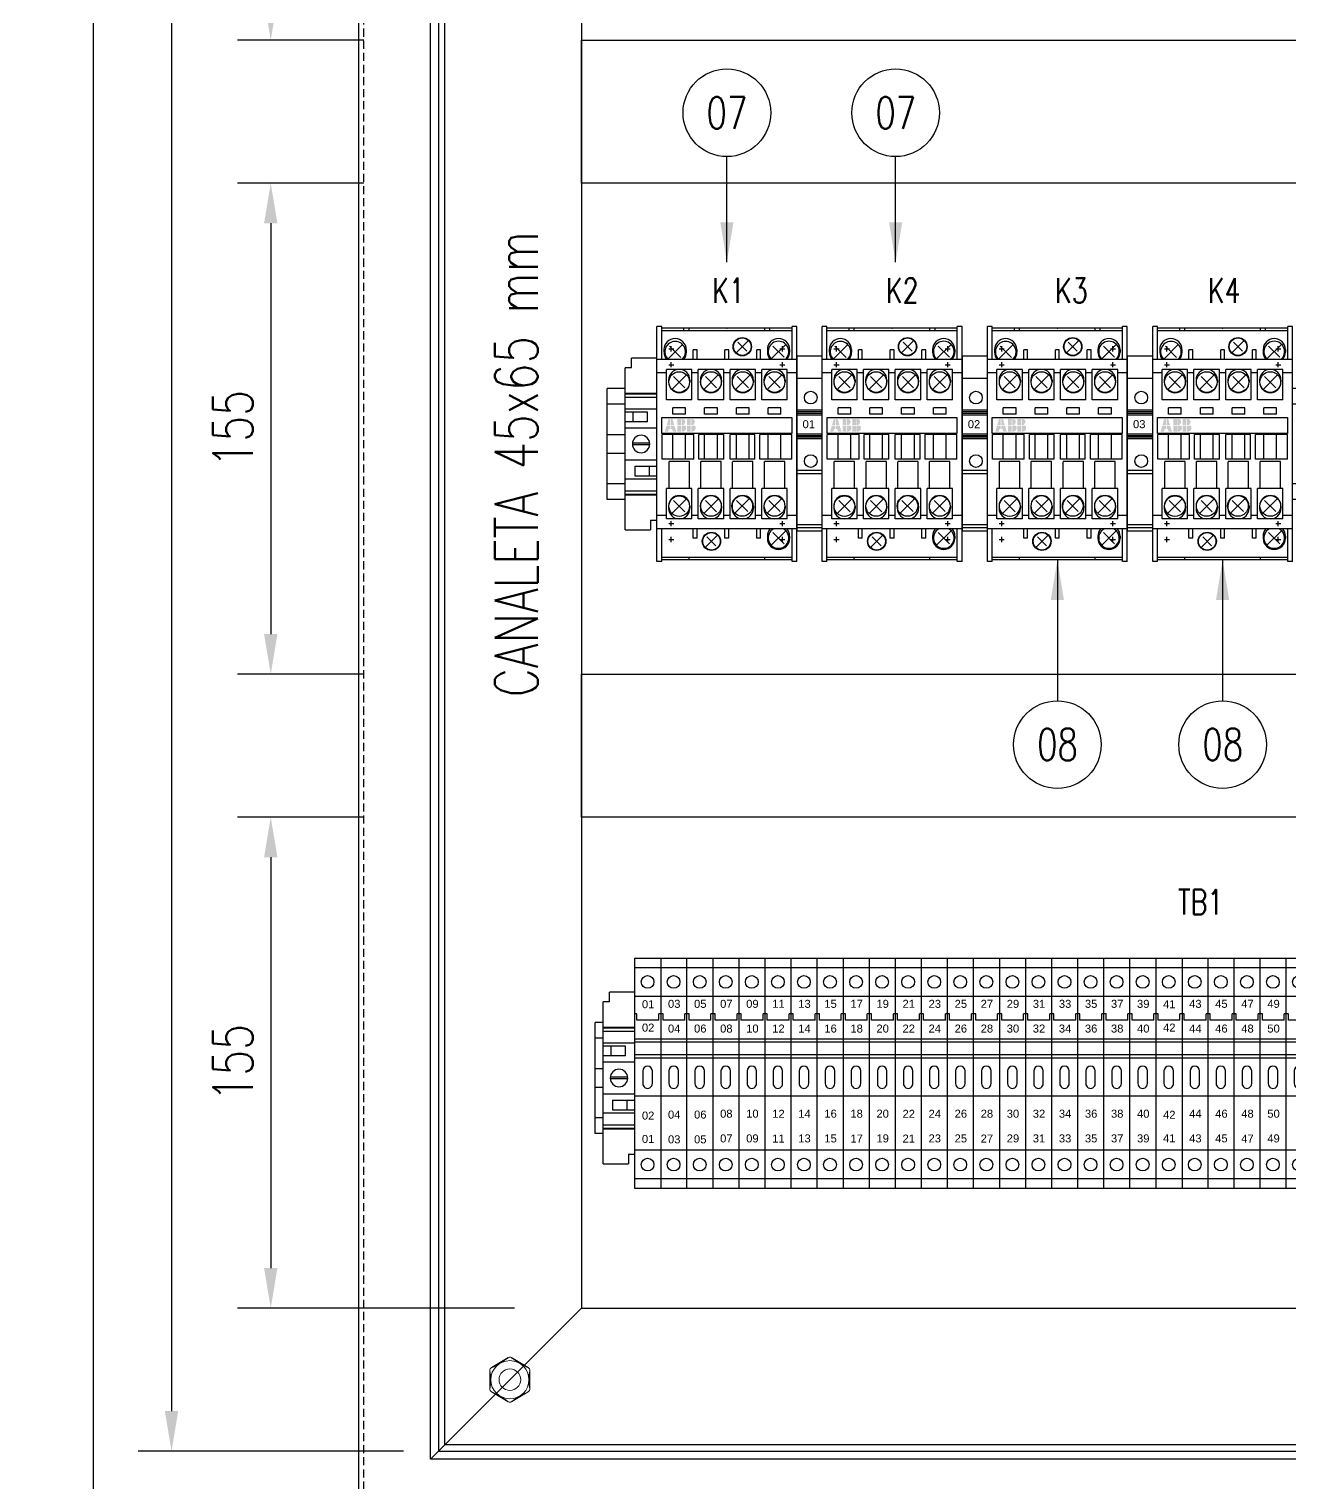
# Model space of a CAD drawing. Header units: millimetres. Extents: x 2153 to 5658, y -781 to 1156.
# Drawn here: x 3143 to 3539.7, y -127.7 to 329.8 of the extents above; entities that cross this region are included whole.
import ezdxf
from ezdxf.enums import TextEntityAlignment as Align

# ---------------------------------------------------------------- set-up
doc = ezdxf.new("R2010")
doc.units = ezdxf.units.MM
doc.set_wipeout_variables(frame=1)
doc.linetypes.add('HIDDEN', pattern=[9.525, 6.35, -3.175])
for name, color, linetype in [('40GENE-008-FRAME.TEXT1', 7, 'Continuous'), ('40GENE-102-DIMENSION', 40, 'Continuous'), ('40GENE-106-TEXT', 7, 'Continuous'), ('40GENE-107-SUB.TITLE', 4, 'Continuous'), ('47ELEC-106-SIMB-F', 2, 'Continuous'), ('47ELEC-106-SIMB-FR', 40, 'Continuous'), ('47ELEC-205-EQUIP', 5, 'Continuous')]:
    doc.layers.add(name, color=color, linetype=linetype)
doc.styles.add('estilo2', font='arial.ttf')
doc.styles.add('ROMANS', font='romans.shx', dxfattribs={"width": 0.75})
doc.dimstyles.new('SNC-LAVALIN', dxfattribs={"dimscale": 0, "dimtxt": 2.5, "dimasz": 2.5, "dimexe": 1.5, "dimexo": 1, "dimgap": 1.25, "dimtad": 1, "dimdec": 0, "dimzin": 1, "dimdsep": 46, "dimtxsty": 'ROMANS', "dimcen": 0.09, "dimclrd": 256, "dimclre": 256, "dimclrt": 7, "dimadec": 0, "dimazin": 0, "dimtfac": 1, "dimtdec": 0, "dimtix": 1, "dimtmove": 2, "dimatfit": 3, "dimfxl": 1, "dimtfill": 1, "dimtolj": 1, "dimarcsym": 0})

# ---------------------------------------------------------------- blocks, each defined once
blk = doc.blocks.new('*D81')
at = {"layer": '40GENE-102-DIMENSION', "lineweight": -2, "transparency": 16777216}
for p, q in [((3250.77, 1057.26), (3152.64, 1057.26)), ((3163.14, 1044.66), (3163.14, -130.14)), ((3225.77, -142.74), (3152.64, -142.74))]:
    blk.add_line(p, q, dxfattribs=at)
at = {"layer": '40GENE-102-DIMENSION', "transparency": 16777216}
for points in [[(3161.04, 1044.66), (3165.24, 1044.66), (3163.14, 1057.26)], [(3161.04, -130.14), (3165.24, -130.14), (3163.14, -142.74)]]:
    blk.add_solid(points, dxfattribs=at)
at = {"layer": '40GENE-102-DIMENSION', "color": 0, "transparency": 16777216, "insert": (3151.24, 457.26), "char_height": 12.6, "attachment_point": 5, "rotation": 90, "style": 'ROMANS', "bg_fill": 3, "box_fill_scale": 1.1, "bg_fill_color": 256, "bg_fill_true_color": 13158600, "bg_fill_transparency": 0}
blk.add_mtext('\\A1;1200', dxfattribs=at)
blk = doc.blocks.new('*D82')
at = {"layer": '40GENE-102-DIMENSION', "lineweight": -2, "transparency": 16777216}
for p, q in [((3260.77, 1032.26), (3177.3, 1032.26)), ((3187.8, 1019.66), (3187.8, -105.14)), ((3260.77, -117.74), (3177.3, -117.74))]:
    blk.add_line(p, q, dxfattribs=at)
at = {"layer": '40GENE-102-DIMENSION', "transparency": 16777216}
for points in [[(3185.7, 1019.66), (3189.9, 1019.66), (3187.8, 1032.26)], [(3185.7, -105.14), (3189.9, -105.14), (3187.8, -117.74)]]:
    blk.add_solid(points, dxfattribs=at)
at = {"layer": '40GENE-102-DIMENSION', "color": 0, "transparency": 16777216, "insert": (3175.7, 457.26), "char_height": 12.6, "attachment_point": 5, "rotation": 90, "style": 'ROMANS', "bg_fill": 3, "box_fill_scale": 1.1, "bg_fill_color": 256, "bg_fill_true_color": 13158600, "bg_fill_transparency": 0}
blk.add_mtext('\\A1;1150', dxfattribs=at)
blk = doc.blocks.new('*D83')
at = {"layer": '40GENE-102-DIMENSION', "lineweight": -2, "transparency": 16777216}
for p, q in [((3259.26, 999.26), (3208.53, 999.26)), ((3219.03, 338.89), (3219.03, 986.66)), ((3248.27, 326.29), (3208.53, 326.29))]:
    blk.add_line(p, q, dxfattribs=at)
at = {"layer": '40GENE-102-DIMENSION', "transparency": 16777216}
for points in [[(3216.93, 986.66), (3221.13, 986.66), (3219.03, 999.26)], [(3216.93, 338.89), (3221.13, 338.89), (3219.03, 326.29)]]:
    blk.add_solid(points, dxfattribs=at)
at = {"layer": '40GENE-102-DIMENSION', "color": 0, "transparency": 16777216, "insert": (3207.13, 658.92), "char_height": 12.6, "attachment_point": 5, "rotation": 90, "style": 'ROMANS', "bg_fill": 3, "box_fill_scale": 1.1, "bg_fill_color": 256, "bg_fill_true_color": 13158600, "bg_fill_transparency": 0}
blk.add_mtext('\\A1;673', dxfattribs=at)
blk = doc.blocks.new('boenra de piso FC')
blk.add_wipeout([(-36.25, 0), (-36.25, -8.2), (36.25, -8.2), (36.25, 0)]).dxf.layer = '47ELEC-205-EQUIP'
blk.add_wipeout([(-36.25, -8.2), (-36.25, 0), (36.25, 0), (36.25, -8.2)]).dxf.layer = '47ELEC-205-EQUIP'
at = {"layer": '47ELEC-205-EQUIP'}
for p, q in [((-36.25, 0), (36.25, 0)), ((-36.25, -8.2), (-36.25, 0)), ((-33.25, -8.2), (-33.25, 0)), ((-24.25, -8.2), (-24.25, 0)), ((-18.75, 0), (-18.75, -0.66)), ((7.25, 0), (7.25, -8.2)), ((24.25, 0), (24.25, -8.2)), ((33.25, 0), (33.25, -8.2)), ((36.25, 0), (36.25, -8.2)), ((-16.75, -0.66), (-18.75, -0.66)), ((-16.75, -0.66), (-16.75, -7.54)), ((-10.75, 0), (-10.75, -8.2)), ((-9.75, 0), (-9.75, -8.2)), ((-5.75, 0), (-5.75, -8.2)), ((-4.75, 0), (-4.75, -8.2)), ((3.25, -2.7), (-0.75, -2.7)), ((36.25, -8.2), (-36.25, -8.2)), ((-18.75, -7.54), (-18.75, -8.2)), ((-16.75, -7.54), (-18.75, -7.54)), ((-0.75, -5.7), (3.25, -5.7))]:
    blk.add_line(p, q, dxfattribs=at)
for centre in [(-28.75, -4.2), (28.75, -4.2)]:
    blk.add_circle(centre, 2, dxfattribs=at)
for centre, start, end in [((-0.75, -4.2), 90, 270), ((3.25, -4.2), 270, 90)]:
    blk.add_arc(centre, 1.5, start, end, dxfattribs=at)
blk = doc.blocks.new('R1_10')
blk.add_wipeout([(-4, 25), (4, 25), (4, -30), (-4, -30)]).dxf.layer = '47ELEC-205-EQUIP'
blk.add_wipeout([(-4, 25), (4, 25), (4, -30), (-4, -30)]).dxf.layer = '47ELEC-205-EQUIP'
at = {"layer": '47ELEC-205-EQUIP'}
for p, q in [((4, 25), (-4, 25)), ((-4, 25), (-4, -30)), ((-4, -30), (-4, 25)), ((4, -30), (4, 25)), ((4, 18), (-4, 18)), ((4, 8), (-4, 8)), ((4, 7.5), (-4, 7.5)), ((4, 7), (-4, 7)), ((4, 6.5), (-4, 6.5)), ((4, 0.5), (-4, 0.5)), ((4, 0), (-4, 0)), ((4, -0.5), (-4, -0.5)), ((4, -1), (-4, -1)), ((4, -11), (-4, -11)), ((4, -12), (-4, -12)), ((4, -28), (-4, -28)), ((4, -29), (-4, -29)), ((4, -30), (-4, -30)), ((4, -30), (-4, -30))]:
    blk.add_line(p, q, dxfattribs=at)
for centre in [(0.39, 12), (0.39, -8)]:
    blk.add_circle(centre, 2, dxfattribs=at)
blk = doc.blocks.new('*D99')
at = {"layer": '40GENE-102-DIMENSION', "lineweight": -2, "transparency": 16777216}
for p, q in [((3248.27, 281.29), (3208.53, 281.29)), ((3219.03, 268.69), (3219.03, 139.37)), ((3248.27, 126.77), (3208.53, 126.77))]:
    blk.add_line(p, q, dxfattribs=at)
at = {"layer": '40GENE-102-DIMENSION', "transparency": 16777216}
for points in [[(3216.93, 268.69), (3221.13, 268.69), (3219.03, 281.29)], [(3216.93, 139.37), (3221.13, 139.37), (3219.03, 126.77)]]:
    blk.add_solid(points, dxfattribs=at)
at = {"layer": '40GENE-102-DIMENSION', "color": 0, "transparency": 16777216, "insert": (3207.13, 204.03), "char_height": 12.6, "attachment_point": 5, "rotation": 90, "style": 'ROMANS', "bg_fill": 3, "box_fill_scale": 1.1, "bg_fill_color": 256, "bg_fill_true_color": 13158600, "bg_fill_transparency": 0}
blk.add_mtext('\\A1;155', dxfattribs=at)
blk = doc.blocks.new('*D100')
at = {"layer": '40GENE-102-DIMENSION', "lineweight": -2, "transparency": 16777216}
for p, q in [((3248.27, 81.77), (3208.53, 81.77)), ((3219.03, 69.17), (3219.03, -60.14)), ((3295.77, -72.74), (3208.53, -72.74))]:
    blk.add_line(p, q, dxfattribs=at)
at = {"layer": '40GENE-102-DIMENSION', "transparency": 16777216}
for points in [[(3216.93, 69.17), (3221.13, 69.17), (3219.03, 81.77)], [(3216.93, -60.14), (3221.13, -60.14), (3219.03, -72.74)]]:
    blk.add_solid(points, dxfattribs=at)
at = {"layer": '40GENE-102-DIMENSION', "color": 0, "transparency": 16777216, "insert": (3207.13, 4.51), "char_height": 12.6, "attachment_point": 5, "rotation": 90, "style": 'ROMANS', "bg_fill": 3, "box_fill_scale": 1.1, "bg_fill_color": 256, "bg_fill_true_color": 13158600, "bg_fill_transparency": 0}
blk.add_mtext('\\A1;155', dxfattribs=at)
blk = doc.blocks.new('ABB')
at = {"layer": '40GENE-106-TEXT'}
h = blk.add_hatch(color=255, dxfattribs=at)
h.paths.add_polyline_path([(2.98, 2.12), (2.43, 4.02), (1.91, 4.02), (1.91, 2.12)])
h.paths.add_polyline_path([(3.04, 1.92), (1.91, 1.92), (1.91, 0.87), (2.3, 0.87), (2.55, 0.02), (3.59, 0.02)])
h.paths.add_polyline_path([(1.71, 1.92), (0.57, 1.92), (0.02, 0.02), (1.06, 0.02), (1.31, 0.87), (1.71, 0.87)])
h.paths.add_polyline_path([(1.71, 4.02), (1.18, 4.02), (0.63, 2.12), (1.71, 2.12)])
h.paths.add_polyline_path([(5.14, 4.02), (3.99, 4.02), (3.99, 2.12), (5.14, 2.12)])
edge = h.paths.add_edge_path()
edge.add_line((5.34, 2.12), (6.25, 2.12))
edge.add_ellipse((5.58, 1.18), major_axis=(0.82, 0.82), ratio=1, start_angle=9.2491, end_angle=28.6784)
edge.add_ellipse((5.59, 3.13), major_axis=(-0.631, 0.631), ratio=1, start_angle=155.2348, end_angle=313.9359)
edge.add_line((5.61, 4.02), (5.34, 4.02))
edge.add_line((5.34, 4.02), (5.34, 2.12))
edge = h.paths.add_edge_path()
edge.add_line((5.34, 0.02), (5.61, 0.02))
edge.add_ellipse((5.58, 1.18), major_axis=(-0.82, 0.82), ratio=1, start_angle=136.6801, end_angle=264.7229)
edge.add_line((6.47, 1.92), (5.34, 1.92))
edge.add_line((5.34, 1.92), (5.34, 0.02))
h.paths.add_polyline_path([(5.14, 1.92), (3.99, 1.92), (3.99, 0.02), (5.14, 0.02)])
h.paths.add_polyline_path([(8.13, 4.02), (6.98, 4.02), (6.98, 2.12), (8.13, 2.12)])
edge = h.paths.add_edge_path()
edge.add_line((8.33, 2.12), (9.24, 2.12))
edge.add_ellipse((8.57, 1.18), major_axis=(0.82, 0.82), ratio=1, start_angle=9.2491, end_angle=28.6784)
edge.add_ellipse((8.58, 3.13), major_axis=(-0.631, 0.631), ratio=1, start_angle=155.2348, end_angle=313.9359)
edge.add_line((8.6, 4.02), (8.33, 4.02))
edge.add_line((8.33, 4.02), (8.33, 2.12))
h.paths.add_polyline_path([(6.98, 0.02), (8.13, 0.02), (8.13, 1.92), (6.98, 1.92)])
edge = h.paths.add_edge_path()
edge.add_line((8.33, 0.02), (8.6, 0.02))
edge.add_ellipse((8.57, 1.18), major_axis=(-0.82, 0.82), ratio=1, start_angle=136.6801, end_angle=264.7229)
edge.add_line((9.46, 1.92), (8.33, 1.92))
edge.add_line((8.33, 1.92), (8.33, 0.02))
blk = doc.blocks.new('A9-16 FRONT')
at = {"color": 7}
blk.add_wipeout([(0, 37), (0, -37), (1.5, -37), (1.5, -36.45), (42.5, -36.45), (42.5, -37), (44, -37), (44, 37), (42.5, 37), (42.5, 36.45), (1.5, 36.45), (1.5, 37)], dxfattribs=at).dxf.layer = '47ELEC-106-SIMB-F'
at = {"layer": '47ELEC-106-SIMB-F', "color": 7}
for p, q in [((1.5, 37), (0, 37)), ((0, -37), (0, 37)), ((1.5, 36.45), (1.5, 37)), ((44, 37), (42.5, 37)), ((42.5, 36.45), (42.5, 37)), ((44, -37), (44, 37)), ((1.5, 26.62), (1.5, 36.45)), ((42.5, 36.45), (1.5, 36.45)), ((42.5, 35.62), (1.5, 35.62)), ((8.5, 35.62), (8.5, 36.45)), ((10.1, 35.62), (10.1, 36.45)), ((24.91, 28.67), (28.79, 32.56)), ((25.44, 32.03), (28.26, 29.2)), ((33.9, 35.62), (33.9, 36.45)), ((35.5, 35.62), (35.5, 36.45)), ((42.5, 26.62), (42.5, 36.45)), ((2.21, 29.7), (2.21, 28.95)), ((3.47, 26.69), (8.06, 31.28)), ((3.71, 29.95), (5.29, 29.95)), ((3.98, 30.74), (7.52, 27.2)), ((4.5, 29.16), (4.5, 30.74)), ((9.21, 29.7), (9.21, 28.95)), ((11.4, 26.62), (11.4, 29.6)), ((12.6, 29.6), (11.4, 29.6)), ((12.6, 26.62), (12.6, 29.6)), ((21.4, 26.62), (21.4, 29.6)), ((22.6, 29.6), (21.4, 29.6)), ((22.6, 26.62), (22.6, 29.6)), ((32.6, 29.6), (31.4, 29.6)), ((31.4, 26.62), (31.4, 29.6)), ((32.6, 26.62), (32.6, 29.6)), ((34.75, 29.7), (34.75, 28.95)), ((35.97, 26.77), (40.56, 31.36)), ((36.48, 30.82), (40.02, 27.28)), ((38.71, 29.95), (40.29, 29.95)), ((39.5, 29.16), (39.5, 30.74)), ((41.75, 29.7), (41.75, 28.95)), ((44, 26.62), (0, 26.62)), ((3, 13.92), (3, 23.46)), ((11, 23.42), (3, 23.42)), ((3.71, 24.95), (5.29, 24.95)), ((4.5, 24.16), (4.5, 25.74)), ((11, 13.92), (11, 23.42)), ((21, 23.42), (13, 23.42)), ((13, 13.92), (13, 23.42)), ((21, 13.92), (21, 23.42)), ((31, 23.42), (23, 23.42)), ((23, 13.92), (23, 23.42)), ((31, 13.92), (31, 23.42)), ((41, 23.42), (33, 23.42)), ((33, 13.92), (33, 23.42)), ((38.71, 24.95), (40.29, 24.95)), ((39.5, 24.16), (39.5, 25.74)), ((41, 13.92), (41, 23.42)), ((3, 22.42), (0, 22.42)), ((3.65, 20.12), (3.65, 19.47)), ((4.72, 17.19), (9.31, 21.78)), ((5.23, 21.24), (8.77, 17.7)), ((10.35, 20.12), (10.35, 19.47)), ((13, 22.42), (11, 22.42)), ((13.65, 20.12), (13.65, 19.47)), ((14.72, 17.19), (19.31, 21.78)), ((15.23, 21.24), (18.77, 17.7)), ((20.35, 20.12), (20.35, 19.47)), ((23, 22.42), (21, 22.42)), ((23.65, 20.12), (23.65, 19.47)), ((24.72, 17.19), (29.31, 21.78)), ((25.23, 21.24), (28.77, 17.7)), ((30.35, 20.12), (30.35, 19.47)), ((33, 22.42), (31, 22.42)), ((33.65, 20.12), (33.65, 19.47)), ((34.72, 17.19), (39.31, 21.78)), ((35.23, 21.24), (38.77, 17.7)), ((40.35, 20.12), (40.35, 19.47)), ((44, 22.42), (41, 22.42)), ((11, 13.92), (3, 13.92)), ((21, 13.92), (13, 13.92)), ((31, 13.92), (23, 13.92)), ((41, 13.92), (33, 13.92)), ((5, 9.42), (5, 11.42)), ((9, 11.42), (5, 11.42)), ((9, 9.42), (5, 9.42)), ((9, 9.42), (9, 11.42)), ((15, 9.42), (15, 11.42)), ((19, 11.42), (15, 11.42)), ((19, 9.42), (15, 9.42)), ((19, 9.42), (19, 11.42)), ((25, 9.42), (25, 11.42)), ((29, 11.42), (25, 11.42)), ((29, 9.42), (25, 9.42)), ((29, 9.42), (29, 11.42)), ((35, 9.42), (35, 11.42)), ((39, 11.42), (35, 11.42)), ((39, 9.42), (35, 9.42)), ((39, 9.42), (39, 11.42)), ((1.6, -4.8), (1.6, 3)), ((11.6, 3), (1.6, 3)), ((5, -4.8), (5, 3)), ((9, -4.8), (9, 3)), ((11.6, -4.8), (11.6, 3)), ((13.2, -4.8), (13.2, 3)), ((21, 3), (13.2, 3)), ((15, -4.8), (15, 3)), ((19, -4.8), (19, 3)), ((21, -4.8), (21, 3)), ((23, -4.8), (23, 3)), ((30.8, 3), (23, 3)), ((25, -4.8), (25, 3)), ((29, -4.8), (29, 3)), ((30.8, -4.8), (30.8, 3)), ((42.4, 3), (32.4, 3)), ((32.4, -4.8), (32.4, 3)), ((35, -4.8), (35, 3)), ((39, -4.8), (39, 3)), ((42.4, -4.8), (42.4, 3)), ((11.6, -4.8), (1.6, -4.8)), ((3.8, -14), (3.8, -5.5)), ((10.2, -5.5), (3.8, -5.5)), ((10.2, -14), (10.2, -5.5)), ((21, -4.8), (13.2, -4.8)), ((13.8, -14), (13.8, -5.5)), ((20.2, -5.5), (13.8, -5.5)), ((20.2, -14), (20.2, -5.5)), ((30.8, -4.8), (23, -4.8)), ((30.2, -5.5), (23.8, -5.5)), ((23.8, -14), (23.8, -5.57)), ((30.2, -14), (30.2, -5.5)), ((42.4, -4.8), (32.4, -4.8)), ((33.8, -14), (33.8, -5.5)), ((40.2, -5.5), (33.8, -5.5)), ((40.2, -14), (40.2, -5.5)), ((3, -23.5), (3, -13.96)), ((11, -14), (3, -14)), ((4.7, -21.85), (9.3, -17.25)), ((5.23, -17.78), (8.77, -21.32)), ((11, -23.5), (11, -14)), ((21, -14), (13, -14)), ((13, -23.5), (13, -14)), ((14.73, -21.82), (19.32, -17.23)), ((15.23, -17.78), (18.77, -21.32)), ((21, -23.5), (21, -14)), ((31, -14), (23, -14)), ((23, -23.5), (23, -14)), ((24.53, -21.8), (29.12, -17.2)), ((25.06, -17.73), (28.59, -21.27)), ((31, -23.5), (31, -14)), ((41, -14), (33, -14)), ((33, -23.5), (33, -14)), ((34.7, -21.8), (39.3, -17.2)), ((35.21, -17.76), (38.74, -21.29)), ((41, -23.5), (41, -14)), ((3, -22.5), (0, -22.5)), ((3.65, -19.55), (3.65, -20.2)), ((10.35, -19.55), (10.35, -20.2)), ((13, -22.5), (11, -22.5)), ((13.65, -19.55), (13.65, -20.2)), ((20.35, -19.55), (20.35, -20.2)), ((23, -22.5), (21, -22.5)), ((23.65, -19.55), (23.65, -20.2)), ((30.35, -19.55), (30.35, -20.2)), ((33, -22.5), (31, -22.5)), ((33.65, -19.55), (33.65, -20.2)), ((40.35, -19.55), (40.35, -20.2)), ((44, -22.5), (41, -22.5)), ((44, -26.7), (0, -26.7)), ((1.5, -36.45), (1.5, -26.7)), ((11, -23.5), (3, -23.5)), ((3.71, -25.05), (5.29, -25.05)), ((4.5, -25.84), (4.5, -24.26)), ((11.4, -29.6), (11.4, -26.7)), ((12.6, -29.6), (12.6, -26.7)), ((21, -23.5), (13, -23.5)), ((21.4, -29.6), (21.4, -26.7)), ((22.6, -29.6), (22.6, -26.7)), ((31, -23.5), (23, -23.5)), ((31.4, -29.6), (31.4, -26.7)), ((32.6, -29.6), (32.6, -26.7)), ((41, -23.5), (33, -23.5)), ((35.97, -31.88), (40.56, -27.29)), ((38.71, -25.05), (40.29, -25.05)), ((39.5, -25.84), (39.5, -24.26)), ((42.5, -36.45), (42.5, -26.7)), ((3.71, -30.05), (5.29, -30.05)), ((4.5, -30.84), (4.5, -29.26)), ((12.6, -29.6), (11.4, -29.6)), ((15.21, -32.56), (19.09, -28.67)), ((15.74, -29.2), (18.56, -32.03)), ((22.6, -29.6), (21.4, -29.6)), ((32.6, -29.6), (31.4, -29.6)), ((34.75, -28.95), (34.75, -29.7)), ((36.48, -27.83), (40.02, -31.37)), ((38.71, -30.05), (40.29, -30.05)), ((39.5, -30.84), (39.5, -29.26)), ((41.75, -28.95), (41.75, -29.7)), ((42.5, -35.7), (1.5, -35.7)), ((1.5, -37), (1.5, -36.45)), ((42.5, -36.45), (1.5, -36.45)), ((10.1, -36.45), (10.1, -35.7)), ((33.9, -36.45), (33.9, -35.7)), ((42.5, -37), (42.5, -36.45)), ((1.5, -37), (0, -37)), ((44, -37), (42.5, -37))]:
    blk.add_line(p, q, dxfattribs=at)
blk.add_lwpolyline([(1.52, 8.34), (42.41, 8.34), (42.41, 3.3), (1.52, 3.3)], close=True, dxfattribs=at)
for centre, radius in [((26.85, 30.62), 2.88), ((26.85, 30.62), 2.75), ((7, 19.5), 3.25), ((17, 19.5), 3.25), ((27, 19.5), 3.25), ((37, 19.5), 3.25), ((7, -19.55), 3.25), ((17, -19.5), 3.25), ((26.83, -19.5), 3.25), ((37, -19.5), 3.25), ((17.15, -30.62), 2.88), ((17.15, -30.62), 2.75)]:
    blk.add_circle(centre, radius, dxfattribs=at)
for centre, radius, start, end in [((5.71, 29.7), 3.5, 0, 180), ((5.75, 29), 3.25, 312.892, 227.108), ((38.25, 29.7), 3.5, 0, 180), ((38.25, 29.08), 3.25, 310.7478, 229.2516), ((5.75, 28.87), 3.5, 180, 220.0054), ((5.75, 28.87), 3.5, 319.9946, 0), ((38.25, 28.95), 3.5, 180, 220.0051), ((38.25, 28.95), 3.5, 319.9946, 0), ((7, 20.12), 3.35, 0, 180), ((17, 20.12), 3.35, 0, 180), ((27, 20.12), 3.35, 0, 180), ((37, 20.12), 3.35, 0, 180), ((7, 19.47), 3.35, 180, 0), ((17, 19.47), 3.35, 180, 0), ((27, 19.47), 3.35, 180, 0), ((37, 19.47), 3.35, 180, 0), ((7, -19.55), 3.35, 0, 180), ((17, -19.55), 3.35, 0, 180), ((27, -19.55), 3.35, 0, 180), ((37, -19.55), 3.35, 0, 180), ((7, -20.2), 3.35, 180, 0), ((17, -20.2), 3.35, 180, 0), ((27, -20.2), 3.35, 180, 0), ((37, -20.2), 3.35, 180, 0), ((38.25, -28.95), 3.5, 139.9949, 180), ((38.25, -29.57), 3.25, 118.0247, 61.9753), ((38.25, -28.95), 3.5, 0, 40.0054), ((38.25, -29.7), 3.5, 180, 0)]:
    blk.add_arc(centre, radius, start, end, dxfattribs=at)
blk.add_point((22, 36.45), dxfattribs=at)
blk.add_blockref('ABB', (2.46, 3.87), dxfattribs=at)
blk = doc.blocks.new('BORNERA DE TOPE')
at = {"color": 7}
blk.add_wipeout([(-21.03, 72.37), (-13.03, 72.37), (-13.03, 69.37), (-11.03, 69.37), (-11.03, 18.37), (-19.03, 18.37), (-19.03, 21.37), (-21.03, 21.37)], dxfattribs=at).dxf.layer = '47ELEC-106-SIMB-F'
at = {"layer": '47ELEC-106-SIMB-F', "color": 7}
for p, q in [((-21.03, 72.37), (-13.03, 72.37)), ((-21.03, 72.37), (-21.03, 21.37)), ((-21.03, 72.37), (-21.03, 29.24)), ((-21.03, 72.37), (-21.03, 21.37)), ((-13.03, 69.37), (-13.03, 72.37)), ((-13.03, 69.37), (-11.03, 69.37)), ((-11.03, 69.37), (-11.03, 18.37)), ((-21.03, 61.37), (-11.03, 61.37)), ((-21.03, 61.12), (-11.03, 61.12)), ((-21.03, 60.07), (-11.03, 60.07)), ((-21.03, 56.37), (-11.03, 56.37)), ((-18.03, 55.37), (-11.03, 55.37)), ((-18.03, 52.37), (-18.03, 55.37)), ((-13.53, 52.37), (-13.53, 55.37)), ((-21.03, 50.37), (-11.03, 50.37)), ((-18.03, 52.37), (-11.03, 52.37)), ((-13.29, 45.67), (-18.76, 45.67)), ((-13.29, 45.07), (-18.76, 45.07)), ((-11.03, 40.37), (-21.03, 40.37)), ((-14.03, 38.37), (-21.03, 38.37)), ((-18.53, 38.37), (-18.53, 35.37)), ((-14.03, 38.37), (-14.03, 35.37)), ((-14.03, 35.37), (-21.03, 35.37)), ((-11.03, 34.37), (-21.03, 34.37)), ((-11.03, 34.37), (-21.03, 34.37)), ((-21.03, 30.67), (-11.03, 30.67)), ((-21.03, 29.62), (-11.03, 29.62)), ((-21.03, 29.37), (-11.03, 29.37)), ((-21.03, 29.24), (-21.03, 27.35)), ((-19.03, 21.37), (-21.03, 21.37)), ((-19.03, 21.37), (-19.03, 18.37)), ((-11.03, 18.37), (-19.03, 18.37))]:
    blk.add_line(p, q, dxfattribs=at)
blk.add_circle((-16.03, 45.37), 2.75, dxfattribs=at)

msp = doc.modelspace()

# ---------------------------------------------------------------- linework, layer by layer
at = {"color": 7, "lineweight": 5}
for p, q in [((3288.46, -91.45), (3293.76, -88.3)), ((3294.78, -88.3), (3300.08, -91.45)), ((3287.97, -98.18), (3287.97, -92.31)), ((3300.57, -98.18), (3300.57, -92.31)), ((3288.46, -99.03), (3293.76, -102.19)), ((3294.78, -102.19), (3300.08, -99.03))]:
    msp.add_line(p, q, dxfattribs=at)
at = {"color": 40}
for points in [[(3316.77, -72.74), (3976.77, -72.74), (3976.77, 987.26), (3316.77, 987.26)], [(3316.77, 326.29), (3976.77, 326.29), (3976.77, 281.29), (3316.77, 281.29)], [(3316.77, 126.77), (3976.77, 126.77), (3976.77, 81.77), (3316.77, 81.77)]]:
    msp.add_lwpolyline(points, close=True, dxfattribs=at)
at = {"color": 7, "lineweight": 5}
for radius in [6, 3.4]:
    msp.add_circle((3294.27, -95.24), radius, dxfattribs=at)
for centre, radius, start, end in [((3288.97, -92.31), 1, 120.7627, 180), ((3280.35, -71.81), 21.26, 292.4429, 309.0825), ((3294.27, -89.16), 1, 59.2373, 120.7627), ((3308.19, -71.81), 21.26, 230.9175, 247.5571), ((3299.57, -92.31), 1, 0, 59.2373), ((3273.8, -95.24), 14.47, 348.3137, 11.6863), ((3314.74, -95.24), 14.47, 168.3137, 191.6863), ((3288.97, -98.18), 1, 180, 239.2373), ((3280.35, -118.68), 21.26, 50.9175, 67.5571), ((3308.19, -118.68), 21.26, 112.4429, 129.0825), ((3299.57, -98.18), 1, 300.7627, 0), ((3294.27, -101.33), 1, 239.2373, 300.7627)]:
    msp.add_arc(centre, radius, start, end, dxfattribs=at)
at = {"layer": '47ELEC-106-SIMB-FR'}
for p, q in [((3973.35, 216.71), (3324.88, 216.71)), ((3324.88, 181.71), (3324.88, 216.71)), ((3973.35, 211.71), (3324.88, 211.71)), ((3973.35, 186.71), (3324.88, 186.71)), ((3973.35, 181.71), (3324.88, 181.71)), ((3963.65, 17.19), (3321.15, 17.19)), ((3321.15, -17.81), (3321.15, 17.19)), ((3963.65, 12.19), (3321.15, 12.19)), ((3963.65, -12.81), (3321.15, -12.81)), ((3963.65, -17.81), (3321.15, -17.81))]:
    msp.add_line(p, q, dxfattribs=at)
for points in [[(3361.72, 202.21, -1), (3361.72, 196.21), (3349.72, 196.21, -1), (3349.72, 202.21)], [(3386.72, 202.21, -1), (3386.72, 196.21), (3374.72, 196.21, -1), (3374.72, 202.21)], [(3411.72, 202.21, -1), (3411.72, 196.21), (3399.72, 196.21, -1), (3399.72, 202.21)], [(3436.72, 202.21, -1), (3436.72, 196.21), (3424.72, 196.21, -1), (3424.72, 202.21)], [(3461.72, 202.21, -1), (3461.72, 196.21), (3449.72, 196.21, -1), (3449.72, 202.21)], [(3486.72, 202.21, -1), (3486.72, 196.21), (3474.72, 196.21, -1), (3474.72, 202.21)], [(3511.72, 202.21, -1), (3511.72, 196.21), (3499.72, 196.21, -1), (3499.72, 202.21)], [(3536.72, 202.21, -1), (3536.72, 196.21), (3524.72, 196.21, -1), (3524.72, 202.21)], [(3354.77, 2.69, -1), (3354.77, -3.31), (3342.77, -3.31, -1), (3342.77, 2.69)], [(3379.77, 2.69, -1), (3379.77, -3.31), (3367.77, -3.31, -1), (3367.77, 2.69)], [(3404.77, 2.69, -1), (3404.77, -3.31), (3392.77, -3.31, -1), (3392.77, 2.69)], [(3429.77, 2.69, -1), (3429.77, -3.31), (3417.77, -3.31, -1), (3417.77, 2.69)], [(3454.77, 2.69, -1), (3454.77, -3.31), (3442.77, -3.31, -1), (3442.77, 2.69)], [(3479.77, 2.69, -1), (3479.77, -3.31), (3467.77, -3.31, -1), (3467.77, 2.69)], [(3504.77, 2.69, -1), (3504.77, -3.31), (3492.77, -3.31, -1), (3492.77, 2.69)], [(3529.77, 2.69, -1), (3529.77, -3.31), (3517.77, -3.31, -1), (3517.77, 2.69)]]:
    msp.add_lwpolyline(points, format="xyb", close=True, dxfattribs=at)
msp.add_lwpolyline([(3321.15, 2.69), (3329.61, 2.69, -1), (3329.61, -3.31), (3321.15, -3.31)], format="xyb", dxfattribs=at)
at = {"layer": '47ELEC-205-EQUIP'}
msp.add_line((3269.27, -120.24), (3273.77, -115.74), dxfattribs=at)
for points in [[(3246.77, 1057.26), (4046.77, 1057.26), (4046.77, -142.74), (3246.77, -142.74)], [(3269.27, 1034.76), (4024.27, 1034.76), (4024.27, -120.24), (3269.27, -120.24)], [(3273.77, 1030.26), (4019.77, 1030.26), (4019.77, -115.74), (3273.77, -115.74)]]:
    msp.add_lwpolyline(points, close=True, dxfattribs=at)

# ---------------------------------------------------------------- texts
at = {"layer": '40GENE-107-SUB.TITLE', "style": 'ROMANS', "width": 0.75}
msp.add_text('CANALETA 45x65 mm', height=13.5, rotation=90, dxfattribs=at).set_placement((3303.05, 119.55))

# ---------------------------------------------------------------- leaders
at = {"layer": '40GENE-102-DIMENSION', "color": 0}
for points in [[(3362.56, 256.42), (3362.56, 289.66)], [(3415.66, 256.42), (3415.66, 289.66)]]:
    msp.add_leader(points, dimstyle='SNC-LAVALIN', override={"dimscale": 7.000007, "dimtxt": 1.8, "dimasz": 1.8, "dimexo": 3, "dimgap": 0.8, "dimclrt": 0}, dxfattribs=at)

# ---------------------------------------------------------------- next in the draw order: dimensions: what is measured, and where the dimension line sits
dim = msp.add_linear_dim(base=(3163.14, -142.74), p1=(3271.77, 1057.26), p2=(3246.77, -142.74), angle=90, dimstyle='SNC-LAVALIN', override={"dimscale": 7.000007, "dimtxt": 1.8, "dimasz": 1.8, "dimexo": 3, "dimgap": 0.8, "dimclrt": 0}, dxfattribs=at)
dim.commit()
dim.dimension.update_dxf_attribs({"geometry": '*D81', "text_midpoint": (3151.24, 457.26), "dimtype": 160})

# ---------------------------------------------------------------- next in the draw order: dimensions: what is measured, and where the dimension line sits
dim = msp.add_linear_dim(base=(3187.8, -117.74), p1=(3281.77, 1032.26), p2=(3281.77, -117.74), angle=90, dimstyle='SNC-LAVALIN', override={"dimscale": 7.000007, "dimtxt": 1.8, "dimasz": 1.8, "dimexo": 3, "dimgap": 0.8, "dimclrt": 0}, dxfattribs=at)
dim.commit()
dim.dimension.update_dxf_attribs({"geometry": '*D82', "text_midpoint": (3175.7, 457.26), "dimtype": 160})

# ---------------------------------------------------------------- next in the draw order: linework, layer by layer
at = {"color": 40}
msp.add_line((3316.77, -72.74), (3271.77, -117.74), dxfattribs=at)

# ---------------------------------------------------------------- next in the draw order: dimensions: what is measured, and where the dimension line sits
at = {"layer": '40GENE-102-DIMENSION', "color": 0}
dim = msp.add_linear_dim(base=(3219.03, 999.26), p1=(3269.27, 326.29), p2=(3280.26, 999.26), angle=90, dimstyle='SNC-LAVALIN', override={"dimscale": 7.000007, "dimtxt": 1.8, "dimasz": 1.8, "dimexo": 3, "dimgap": 0.8, "dimclrt": 0}, dxfattribs=at)
dim.commit()
dim.dimension.update_dxf_attribs({"geometry": '*D83', "text_midpoint": (3207.13, 658.92), "dimtype": 160})

# ---------------------------------------------------------------- next in the draw order: linework, layer by layer
at = {"color": 40}
msp.add_lwpolyline([(3271.77, -117.74), (4021.77, -117.74), (4021.77, 1032.26), (3271.77, 1032.26)], close=True, dxfattribs=at)
at = {"layer": '47ELEC-205-EQUIP', "linetype": 'HIDDEN', "ltscale": 0.4}
msp.add_lwpolyline([(3248.27, 1055.76), (4045.27, 1055.76), (4045.27, -141.24), (3248.27, -141.24)], close=True, dxfattribs=at)

# ---------------------------------------------------------------- next in the draw order: block references
at = {"xscale": -1, "rotation": 180}
msp.add_blockref('BORNERA DE TOPE', (3344.64, 45.06), dxfattribs=at)
at = {"layer": '40GENE-106-TEXT', "color": 0}
for p in [(3388.56, 201.82), (3440.56, 201.82), (3492.56, 201.82)]:
    msp.add_blockref('R1_10', p, dxfattribs=at)
at = {"layer": '47ELEC-205-EQUIP', "rotation": 270}
for p in [(3350.01, 1.19), (3514.01, 1.19)]:
    msp.add_blockref('boenra de piso FC', p, dxfattribs=at)

# ---------------------------------------------------------------- next in the draw order: texts
at = {"layer": '40GENE-107-SUB.TITLE', "style": 'ROMANS', "bg_fill": 3, "box_fill_scale": 1, "bg_fill_color": 256, "bg_fill_transparency": 0}
for s, insert, char_height, width, attachment_point in [('07', (3356.17, 298.42), 10, 15.4267, 7), ('07', (3409.27, 298.42), 10, 15.4267, 7), ('K1', (3368.21, 251.41), 7.8, 13.4911, 3), ('K2', (3422.88, 251.41), 7.8, 13.4911, 3), ('K3', (3476.12, 251.41), 7.8, 13.4911, 3), ('K4', (3524.21, 251.41), 7.8, 13.4911, 3), ('08', (3460.17, 109.64), 10, 15.4267, 1), ('08', (3512.17, 109.64), 10, 15.4267, 1), ('TB1', (3518.79, 59), 7.8, 13.4911, 3)]:
    msp.add_mtext(s, dxfattribs=dict(at, insert=insert, char_height=char_height, width=width, attachment_point=attachment_point))

# ---------------------------------------------------------------- next in the draw order: dimensions: what is measured, and where the dimension line sits
at = {"layer": '40GENE-102-DIMENSION', "color": 0}
for base, p1, p2, picture, middle in [((3219.03, 126.77), (3269.27, 281.29), (3269.27, 126.77), '*D99', (3207.13, 204.03)), ((3219.03, -72.74), (3269.27, 81.77), (3316.77, -72.74), '*D100', (3207.13, 4.51))]:
    dim = msp.add_linear_dim(base=base, p1=p1, p2=p2, angle=90, dimstyle='SNC-LAVALIN', override={"dimscale": 7.000007, "dimtxt": 1.8, "dimasz": 1.8, "dimexo": 3, "dimgap": 0.8, "dimclrt": 0}, dxfattribs=at)
    dim.commit()
    dim.dimension.update_dxf_attribs({"geometry": picture, "text_midpoint": middle})

# ---------------------------------------------------------------- next in the draw order: linework, layer by layer
at = {"layer": '40GENE-102-DIMENSION'}
for centre in [(3362.56, 303.45), (3415.66, 303.45), (3466.56, 104.61), (3518.56, 104.61)]:
    msp.add_circle(centre, 13.79, dxfattribs=at)

# ---------------------------------------------------------------- next in the draw order: block references
for p in [(3340.56, 199.21), (3392.56, 199.21), (3444.56, 199.21), (3496.56, 199.21)]:
    msp.add_blockref('A9-16 FRONT', p)
at = {"layer": '47ELEC-205-EQUIP', "rotation": 270}
for p in [(3341.81, 1.19), (3358.21, 1.19), (3522.21, 1.19)]:
    msp.add_blockref('boenra de piso FC', p, dxfattribs=at)

# ---------------------------------------------------------------- next in the draw order: linework, layer by layer
at = {"layer": '47ELEC-106-SIMB-FR'}
msp.add_lwpolyline([(3324.88, 202.21), (3336.56, 202.21, -1), (3336.56, 196.21), (3324.88, 196.21)], format="xyb", dxfattribs=at)

# ---------------------------------------------------------------- next in the draw order: block references
at = {"layer": '47ELEC-205-EQUIP', "rotation": 270}
for p in [(3366.41, 1.19), (3530.41, 1.19)]:
    msp.add_blockref('boenra de piso FC', p, dxfattribs=at)

# ---------------------------------------------------------------- next in the draw order: texts
at = {"layer": '40GENE-008-FRAME.TEXT1', "style": 'estilo2'}
for s, p in [('01', (3388.33, 204.19)), ('02', (3440.33, 204.19)), ('03', (3492.33, 204.19)), ('01', (3337.79, 21.66)), ('03', (3345.99, 21.78)), ('43', (3509.99, 21.78)), ('02', (3337.79, 14.3)), ('04', (3345.99, 14)), ('44', (3509.99, 14)), ('02', (3337.79, -13.39)), ('04', (3345.99, -13.08)), ('44', (3509.99, -12.82)), ('01', (3337.79, -20.74)), ('43', (3509.99, -20.57)), ('03', (3345.99, -20.86))]:
    msp.add_text(s, height=2.518, dxfattribs=at).set_placement(p, align=Align.CENTER)

# ---------------------------------------------------------------- next in the draw order: leaders
at = {"layer": '40GENE-102-DIMENSION', "color": 0}
for points in [[(3466.56, 162.76), (3466.56, 118.4)], [(3518.56, 162.76), (3518.56, 118.4)]]:
    msp.add_leader(points, dimstyle='SNC-LAVALIN', override={"dimscale": 7.000007, "dimtxt": 1.8, "dimasz": 1.8, "dimexo": 3, "dimgap": 0.8, "dimclrt": 0}, dxfattribs=at)

# ---------------------------------------------------------------- next in the draw order: block references
at = {"xscale": -1, "rotation": 180}
msp.add_blockref('BORNERA DE TOPE', (3351.59, 244.58), dxfattribs=at)
at = {"layer": '47ELEC-205-EQUIP', "rotation": 270}
for p in [(3374.61, 1.19), (3538.61, 1.19)]:
    msp.add_blockref('boenra de piso FC', p, dxfattribs=at)

# ---------------------------------------------------------------- next in the draw order: texts
at = {"layer": '40GENE-008-FRAME.TEXT1', "style": 'estilo2'}
for s, p in [('05', (3354.19, 21.78)), ('45', (3518.19, 21.78)), ('06', (3354.19, 14)), ('46', (3518.19, 14)), ('06', (3354.19, -13.08)), ('46', (3518.19, -12.79)), ('45', (3518.19, -20.56)), ('05', (3354.19, -20.86))]:
    msp.add_text(s, height=2.518, dxfattribs=at).set_placement(p, align=Align.CENTER)

# ---------------------------------------------------------------- next in the draw order: block references
at = {"layer": '47ELEC-205-EQUIP', "rotation": 270}
for p in [(3382.81, 1.19), (3546.81, 1.19)]:
    msp.add_blockref('boenra de piso FC', p, dxfattribs=at)

# ---------------------------------------------------------------- next in the draw order: texts
at = {"layer": '40GENE-008-FRAME.TEXT1', "style": 'estilo2'}
for s, p in [('07', (3362.39, 21.78)), ('47', (3526.39, 21.78)), ('08', (3362.39, 14)), ('48', (3526.39, 14)), ('08', (3362.39, -12.79)), ('48', (3526.39, -12.79)), ('07', (3362.39, -20.57)), ('47', (3526.39, -20.61))]:
    msp.add_text(s, height=2.518, dxfattribs=at).set_placement(p, align=Align.CENTER)

# ---------------------------------------------------------------- next in the draw order: block references
at = {"layer": '47ELEC-205-EQUIP', "rotation": 270}
msp.add_blockref('boenra de piso FC', (3391.01, 1.19), dxfattribs=at)

# ---------------------------------------------------------------- next in the draw order: texts
at = {"layer": '40GENE-008-FRAME.TEXT1', "style": 'estilo2'}
for s, p in [('09', (3370.59, 21.78)), ('49', (3534.59, 21.78)), ('10', (3370.59, 14)), ('50', (3534.59, 14)), ('10', (3370.59, -12.79)), ('50', (3534.59, -12.79)), ('09', (3370.59, -20.57)), ('49', (3534.59, -20.57))]:
    msp.add_text(s, height=2.518, dxfattribs=at).set_placement(p, align=Align.CENTER)

# ---------------------------------------------------------------- next in the draw order: block references
at = {"layer": '47ELEC-205-EQUIP', "rotation": 270}
msp.add_blockref('boenra de piso FC', (3399.21, 1.19), dxfattribs=at)

# ---------------------------------------------------------------- next in the draw order: texts
at = {"layer": '40GENE-008-FRAME.TEXT1', "style": 'estilo2'}
for s, p in [('11', (3378.79, 21.78)), ('12', (3378.79, 14)), ('12', (3378.79, -12.83)), ('11', (3378.79, -20.62))]:
    msp.add_text(s, height=2.518, dxfattribs=at).set_placement(p, align=Align.CENTER)

# ---------------------------------------------------------------- next in the draw order: block references
at = {"layer": '47ELEC-205-EQUIP', "rotation": 270}
msp.add_blockref('boenra de piso FC', (3407.41, 1.19), dxfattribs=at)

# ---------------------------------------------------------------- next in the draw order: texts
at = {"layer": '40GENE-008-FRAME.TEXT1', "style": 'estilo2'}
for s, p in [('13', (3386.99, 21.78)), ('14', (3386.99, 14)), ('14', (3386.99, -12.83)), ('13', (3386.99, -20.57))]:
    msp.add_text(s, height=2.518, dxfattribs=at).set_placement(p, align=Align.CENTER)

# ---------------------------------------------------------------- next in the draw order: block references
at = {"layer": '47ELEC-205-EQUIP', "rotation": 270}
msp.add_blockref('boenra de piso FC', (3415.61, 1.19), dxfattribs=at)

# ---------------------------------------------------------------- next in the draw order: texts
at = {"layer": '40GENE-008-FRAME.TEXT1', "style": 'estilo2'}
for s, p in [('15', (3395.19, 21.78)), ('16', (3395.19, 14)), ('16', (3395.19, -12.79)), ('15', (3395.19, -20.57))]:
    msp.add_text(s, height=2.518, dxfattribs=at).set_placement(p, align=Align.CENTER)

# ---------------------------------------------------------------- next in the draw order: block references
at = {"layer": '47ELEC-205-EQUIP', "rotation": 270}
msp.add_blockref('boenra de piso FC', (3423.81, 1.19), dxfattribs=at)

# ---------------------------------------------------------------- next in the draw order: texts
at = {"layer": '40GENE-008-FRAME.TEXT1', "style": 'estilo2'}
for s, p in [('17', (3403.39, 21.78)), ('18', (3403.39, 14)), ('18', (3403.39, -12.79)), ('17', (3403.39, -20.62))]:
    msp.add_text(s, height=2.518, dxfattribs=at).set_placement(p, align=Align.CENTER)

# ---------------------------------------------------------------- next in the draw order: block references
at = {"layer": '47ELEC-205-EQUIP', "rotation": 270}
msp.add_blockref('boenra de piso FC', (3432.01, 1.19), dxfattribs=at)

# ---------------------------------------------------------------- next in the draw order: texts
at = {"layer": '40GENE-008-FRAME.TEXT1', "style": 'estilo2'}
for s, p in [('19', (3411.59, 21.78)), ('20', (3411.59, 14)), ('20', (3411.59, -12.79)), ('19', (3411.59, -20.57))]:
    msp.add_text(s, height=2.518, dxfattribs=at).set_placement(p, align=Align.CENTER)

# ---------------------------------------------------------------- next in the draw order: block references
at = {"layer": '47ELEC-205-EQUIP', "rotation": 270}
msp.add_blockref('boenra de piso FC', (3440.21, 1.19), dxfattribs=at)

# ---------------------------------------------------------------- next in the draw order: texts
at = {"layer": '40GENE-008-FRAME.TEXT1', "style": 'estilo2'}
for s, p in [('21', (3419.79, 21.78)), ('22', (3419.79, 14)), ('22', (3419.79, -12.83)), ('21', (3419.79, -20.62))]:
    msp.add_text(s, height=2.518, dxfattribs=at).set_placement(p, align=Align.CENTER)

# ---------------------------------------------------------------- next in the draw order: block references
at = {"layer": '47ELEC-205-EQUIP', "rotation": 270}
msp.add_blockref('boenra de piso FC', (3448.41, 1.19), dxfattribs=at)

# ---------------------------------------------------------------- next in the draw order: texts
at = {"layer": '40GENE-008-FRAME.TEXT1', "style": 'estilo2'}
for s, p in [('23', (3427.99, 21.78)), ('24', (3427.99, 14)), ('24', (3427.99, -12.83)), ('23', (3427.99, -20.57))]:
    msp.add_text(s, height=2.518, dxfattribs=at).set_placement(p, align=Align.CENTER)

# ---------------------------------------------------------------- next in the draw order: block references
at = {"layer": '47ELEC-205-EQUIP', "rotation": 270}
msp.add_blockref('boenra de piso FC', (3456.61, 1.19), dxfattribs=at)

# ---------------------------------------------------------------- next in the draw order: texts
at = {"layer": '40GENE-008-FRAME.TEXT1', "style": 'estilo2'}
for s, p in [('25', (3436.19, 21.78)), ('26', (3436.19, 14)), ('26', (3436.19, -12.79)), ('25', (3436.19, -20.57))]:
    msp.add_text(s, height=2.518, dxfattribs=at).set_placement(p, align=Align.CENTER)

# ---------------------------------------------------------------- next in the draw order: block references
at = {"layer": '47ELEC-205-EQUIP', "rotation": 270}
msp.add_blockref('boenra de piso FC', (3464.81, 1.19), dxfattribs=at)

# ---------------------------------------------------------------- next in the draw order: texts
at = {"layer": '40GENE-008-FRAME.TEXT1', "style": 'estilo2'}
for s, p in [('27', (3444.39, 21.78)), ('28', (3444.39, 14)), ('28', (3444.39, -12.79)), ('27', (3444.39, -20.62))]:
    msp.add_text(s, height=2.518, dxfattribs=at).set_placement(p, align=Align.CENTER)

# ---------------------------------------------------------------- next in the draw order: block references
at = {"layer": '47ELEC-205-EQUIP', "rotation": 270}
msp.add_blockref('boenra de piso FC', (3473.01, 1.19), dxfattribs=at)

# ---------------------------------------------------------------- next in the draw order: texts
at = {"layer": '40GENE-008-FRAME.TEXT1', "style": 'estilo2'}
for s, p in [('29', (3452.59, 21.78)), ('30', (3452.59, 14)), ('30', (3452.59, -12.79)), ('29', (3452.59, -20.57))]:
    msp.add_text(s, height=2.518, dxfattribs=at).set_placement(p, align=Align.CENTER)

# ---------------------------------------------------------------- next in the draw order: block references
at = {"layer": '47ELEC-205-EQUIP', "rotation": 270}
msp.add_blockref('boenra de piso FC', (3481.21, 1.19), dxfattribs=at)

# ---------------------------------------------------------------- next in the draw order: texts
at = {"layer": '40GENE-008-FRAME.TEXT1', "style": 'estilo2'}
for s, p in [('31', (3460.79, 21.78)), ('32', (3460.79, 14)), ('32', (3460.79, -12.79)), ('31', (3460.79, -20.57))]:
    msp.add_text(s, height=2.518, dxfattribs=at).set_placement(p, align=Align.CENTER)

# ---------------------------------------------------------------- next in the draw order: block references
at = {"layer": '47ELEC-205-EQUIP', "rotation": 270}
msp.add_blockref('boenra de piso FC', (3489.41, 1.19), dxfattribs=at)

# ---------------------------------------------------------------- next in the draw order: texts
at = {"layer": '40GENE-008-FRAME.TEXT1', "style": 'estilo2'}
for s, p in [('33', (3468.99, 21.78)), ('34', (3468.99, 14)), ('34', (3468.99, -12.79)), ('33', (3468.99, -20.57))]:
    msp.add_text(s, height=2.518, dxfattribs=at).set_placement(p, align=Align.CENTER)

# ---------------------------------------------------------------- next in the draw order: block references
at = {"layer": '47ELEC-205-EQUIP', "rotation": 270}
msp.add_blockref('boenra de piso FC', (3497.61, 1.19), dxfattribs=at)

# ---------------------------------------------------------------- next in the draw order: texts
at = {"layer": '40GENE-008-FRAME.TEXT1', "style": 'estilo2'}
for s, p in [('35', (3477.19, 21.78)), ('36', (3477.19, 14)), ('36', (3477.19, -12.79)), ('35', (3477.19, -20.57))]:
    msp.add_text(s, height=2.518, dxfattribs=at).set_placement(p, align=Align.CENTER)

# ---------------------------------------------------------------- next in the draw order: block references
at = {"layer": '47ELEC-205-EQUIP', "rotation": 270}
msp.add_blockref('boenra de piso FC', (3505.81, 1.19), dxfattribs=at)

# ---------------------------------------------------------------- next in the draw order: texts
at = {"layer": '40GENE-008-FRAME.TEXT1', "style": 'estilo2'}
for s, p in [('37', (3485.39, 21.78)), ('38', (3485.39, 14)), ('38', (3485.39, -12.79)), ('37', (3485.39, -20.57))]:
    msp.add_text(s, height=2.518, dxfattribs=at).set_placement(p, align=Align.CENTER)

# ---------------------------------------------------------------- next in the draw order: texts
for s, p in [('39', (3493.59, 21.78)), ('41', (3501.79, 21.66)), ('40', (3493.59, 14)), ('42', (3501.79, 14.3)), ('40', (3493.59, -12.79)), ('42', (3501.79, -13.14)), ('39', (3493.59, -20.57)), ('41', (3501.79, -20.5))]:
    msp.add_text(s, height=2.518, dxfattribs=at).set_placement(p, align=Align.CENTER)

doc.saveas('drawing.dxf')
